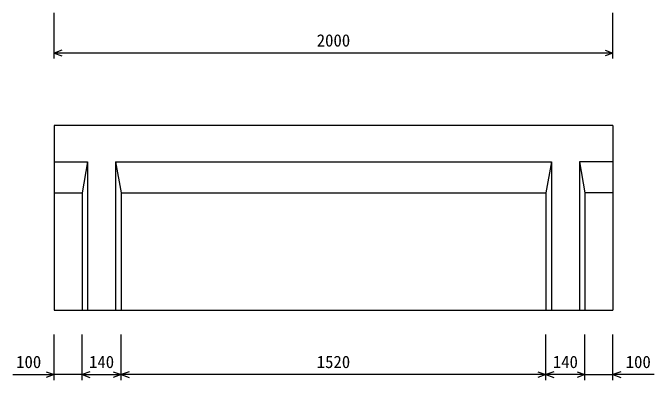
# Model space of a CAD drawing. Units: millimetres, scale not verified. Extents: x -16800 to 16800, y -5940 to 5940.
# Drawn here: x -9961 to -7666, y 1372 to 2685 of the extents above; entities that cross this region are included whole.
import ezdxf
from ezdxf.enums import TextEntityAlignment as Align

# ---------------------------------------------------------------- set-up
doc = ezdxf.new("R2010")
doc.units = ezdxf.units.MM
doc.header["$LTSCALE"] = 20
doc.layers.add('0-0_DIM', color=7, linetype='Continuous', lineweight=25)
doc.layers.add('0-5_OUTLINE', color=3, linetype='Continuous', lineweight=25)
doc.styles.add('ＭＳ ゴシック', font='')
doc.styles.get('ＭＳ ゴシック').set_extended_font_data('MS Gothic')

msp = doc.modelspace()

# ---------------------------------------------------------------- linework, layer by layer
at = {"layer": '0-0_DIM'}
for p, q in [((-9813.26, 2521.05), (-9813.26, 2684.8)), ((-7813.26, 2521.05), (-7813.26, 2684.8)), ((-7813.26, 2541.05), (-9813.26, 2541.05)), ((-9813.26, 1371.89), (-9813.26, 1535.65)), ((-9713.26, 1371.89), (-9713.26, 1535.65)), ((-9573.26, 1371.89), (-9573.26, 1535.65)), ((-8053.26, 1371.89), (-8053.26, 1535.65)), ((-7913.26, 1371.89), (-7913.26, 1535.65)), ((-7813.26, 1371.89), (-7813.26, 1535.65)), ((-9960.99, 1391.89), (-9813.26, 1391.89)), ((-9713.26, 1391.89), (-9813.26, 1391.89)), ((-9713.26, 1391.89), (-9573.26, 1391.89)), ((-8053.26, 1391.89), (-9573.26, 1391.89)), ((-7913.26, 1391.89), (-8053.26, 1391.89)), ((-7913.26, 1391.89), (-7813.26, 1391.89)), ((-7665.52, 1391.89), (-7813.26, 1391.89))]:
    msp.add_line(p, q, dxfattribs=at)
for points in [[(-9785.07, 2551.31), (-9813.26, 2541.05), (-9785.07, 2530.79)], [(-7841.45, 2551.31), (-7813.26, 2541.05), (-7841.45, 2530.79)], [(-9841.45, 1402.15), (-9813.26, 1391.89), (-9841.45, 1381.63)], [(-9685.07, 1402.15), (-9713.26, 1391.89), (-9685.07, 1381.63)], [(-9601.45, 1402.15), (-9573.26, 1391.89), (-9601.45, 1381.63)], [(-9545.07, 1402.15), (-9573.26, 1391.89), (-9545.07, 1381.63)], [(-8081.45, 1402.15), (-8053.26, 1391.89), (-8081.45, 1381.63)], [(-8025.07, 1402.15), (-8053.26, 1391.89), (-8025.07, 1381.63)], [(-7941.45, 1402.15), (-7913.26, 1391.89), (-7941.45, 1381.63)], [(-7785.07, 1402.15), (-7813.26, 1391.89), (-7785.07, 1381.63)]]:
    msp.add_lwpolyline(points, dxfattribs=at)
at = {"layer": '0-5_OUTLINE'}
for p, q in [((-9813.26, 2281.82), (-9813.26, 1621.82)), ((-7813.26, 2281.82), (-9813.26, 2281.82)), ((-7813.26, 2281.82), (-7813.26, 1621.82)), ((-9693.26, 2151.82), (-9693.26, 1621.82)), ((-9593.26, 2151.82), (-9593.26, 1621.82)), ((-9593.26, 2151.82), (-9573.26, 2041.82)), ((-9593.26, 2151.82), (-8033.26, 2151.82)), ((-8033.26, 2151.82), (-8053.26, 2041.82)), ((-8033.26, 2151.82), (-8033.26, 1621.82)), ((-7933.26, 2151.82), (-7933.26, 1621.82)), ((-7933.26, 2151.82), (-7913.26, 2041.82)), ((-7813.26, 2151.82), (-7933.26, 2151.82)), ((-9573.26, 2041.82), (-9573.26, 1621.82)), ((-9573.26, 2041.82), (-8053.26, 2041.82)), ((-8053.26, 2041.82), (-8053.26, 1621.82)), ((-7913.26, 2041.82), (-7913.26, 1621.82)), ((-7813.26, 2041.82), (-7913.26, 2041.82)), ((-9813.26, 1621.82), (-7813.26, 1621.82))]:
    msp.add_line(p, q, dxfattribs=at)
for points in [[(-9813.26, 2151.82), (-9693.26, 2151.82), (-9713.26, 2041.82)], [(-9813.26, 2041.82), (-9713.26, 2041.82), (-9713.26, 1621.82)]]:
    msp.add_lwpolyline(points, dxfattribs=at)

# ---------------------------------------------------------------- texts
at = {"layer": '0-0_DIM', "style": 'ＭＳ ゴシック'}
for s, p in [('2000', (-8873.26, 2551.05)), ('100', (-9949.15, 1401.89)), ('140', (-9688.26, 1401.89)), ('1520', (-8873.26, 1401.89)), ('140', (-8028.26, 1401.89)), ('100', (-7767.37, 1401.89))]:
    msp.add_text(s, height=43.99, dxfattribs=at).set_placement(p, align=Align.BOTTOM_LEFT)

doc.saveas('drawing.dxf')
